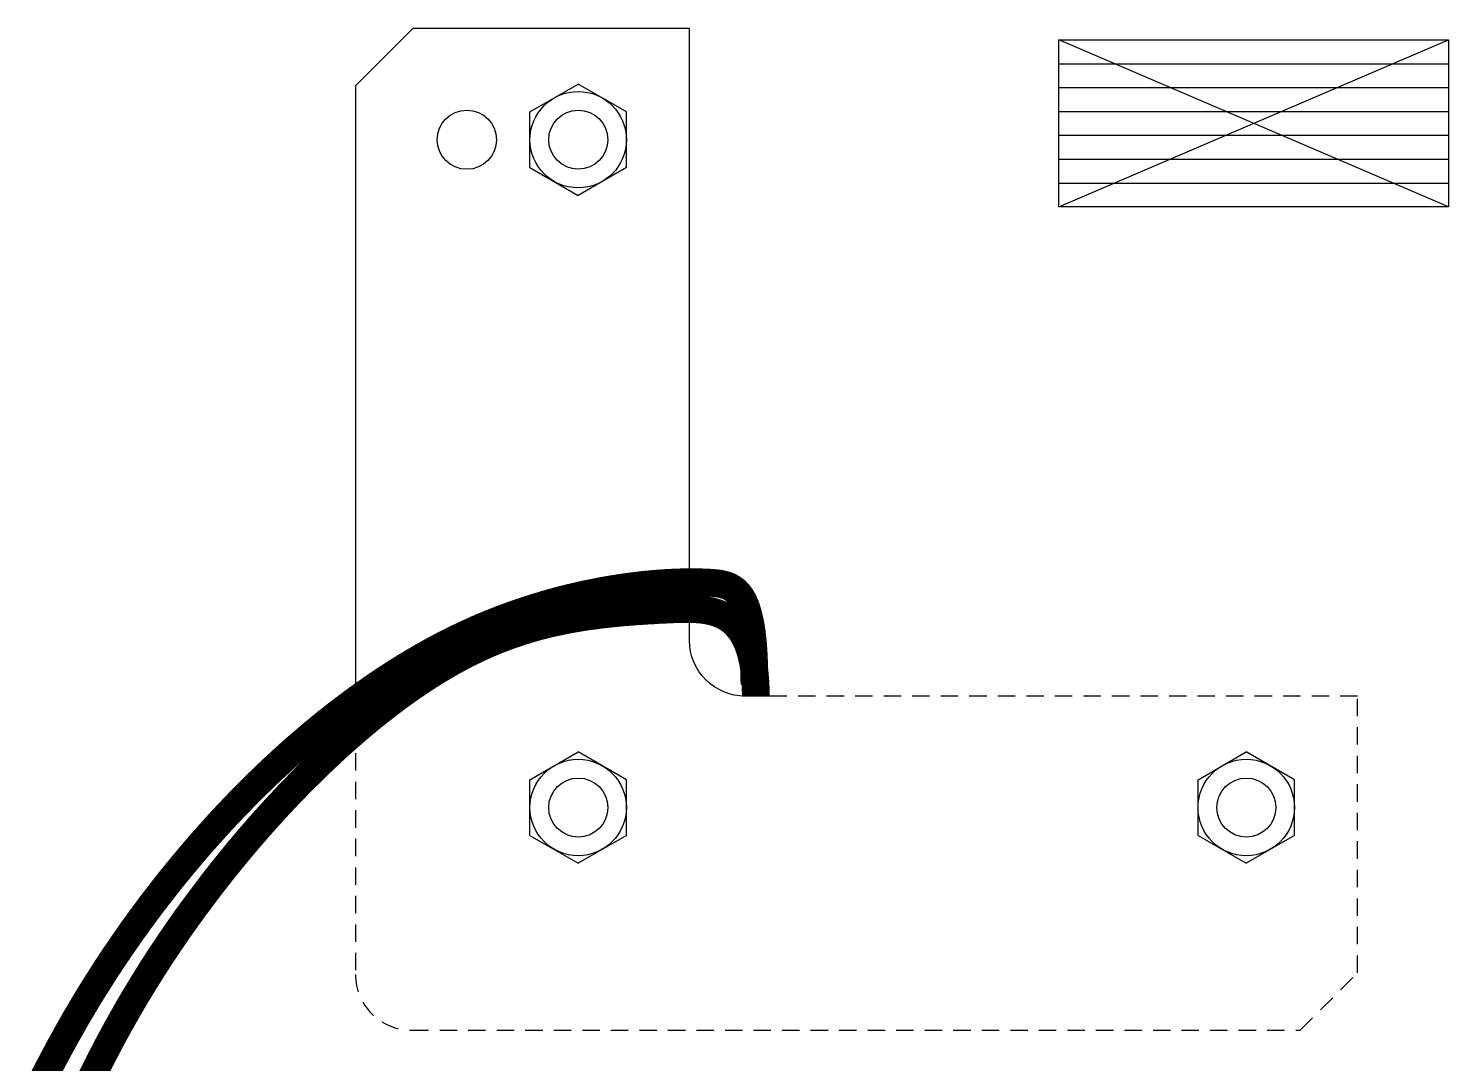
# Model space of a CAD drawing. Header units: inches. Extents: x 2832 to 8547, y -592 to 860.
# Drawn here: x 3617 to 3629.76, y 150.96 to 160.27 of the extents above; entities that cross this region are included whole.
import ezdxf

# ---------------------------------------------------------------- set-up
doc = ezdxf.new("R2010")
doc.units = ezdxf.units.IN
doc.header["$LTSCALE"] = 5
doc.header["$MEASUREMENT"] = 0
doc.linetypes.add('HIDDEN2', pattern=[0.1875, 0.125, -0.0625])
doc.layers.add('BlueSolid', color=5, linetype='Continuous')
doc.layers.add('FORM', color=5, linetype='Continuous')

# ---------------------------------------------------------------- blocks, each defined once
blk = doc.blocks.new('*U35')
at = {"const_width": 0.25}
for points in [[(-0.012, 0.11), (-0.012, 0.119), (-0.012, 0.128), (-0.012, 0.136), (-0.013, 0.145), (-0.013, 0.153), (-0.013, 0.162), (-0.013, 0.17), (-0.013, 0.179), (-0.013, 0.187), (-0.013, 0.195), (-0.013, 0.203), (-0.013, 0.212), (-0.013, 0.22), (-0.014, 0.228), (-0.014, 0.236), (-0.014, 0.244), (-0.014, 0.251), (-0.014, 0.259), (-0.014, 0.267), (-0.015, 0.275), (-0.015, 0.282), (-0.015, 0.29), (-0.015, 0.297), (-0.016, 0.305), (-0.016, 0.312), (-0.016, 0.32), (-0.017, 0.327), (-0.017, 0.334), (-0.017, 0.342), (-0.018, 0.349), (-0.018, 0.356), (-0.018, 0.363), (-0.019, 0.37), (-0.019, 0.377), (-0.019, 0.384), (-0.02, 0.391), (-0.02, 0.398), (-0.021, 0.404), (-0.021, 0.411), (-0.021, 0.418), (-0.022, 0.425), (-0.022, 0.431), (-0.023, 0.438), (-0.023, 0.444), (-0.024, 0.451), (-0.024, 0.457), (-0.025, 0.463), (-0.025, 0.47), (-0.026, 0.476), (-0.026, 0.482), (-0.027, 0.488), (-0.028, 0.494), (-0.028, 0.5), (-0.029, 0.506), (-0.029, 0.512), (-0.03, 0.518), (-0.031, 0.524), (-0.031, 0.53), (-0.032, 0.536), (-0.033, 0.541), (-0.033, 0.547), (-0.034, 0.553), (-0.035, 0.558), (-0.035, 0.564), (-0.036, 0.569), (-0.037, 0.575), (-0.037, 0.58), (-0.038, 0.586), (-0.039, 0.591), (-0.04, 0.596), (-0.04, 0.601), (-0.041, 0.607), (-0.042, 0.612), (-0.043, 0.617), (-0.044, 0.622), (-0.044, 0.627), (-0.045, 0.632), (-0.046, 0.637), (-0.047, 0.642), (-0.048, 0.647), (-0.049, 0.651), (-0.049, 0.656), (-0.05, 0.661), (-0.051, 0.666), (-0.052, 0.67), (-0.053, 0.675), (-0.054, 0.679), (-0.055, 0.684), (-0.056, 0.688), (-0.057, 0.693), (-0.058, 0.697), (-0.059, 0.702), (-0.06, 0.706), (-0.061, 0.71), (-0.062, 0.714), (-0.063, 0.719), (-0.064, 0.723), (-0.065, 0.727), (-0.067, 0.735), (-0.069, 0.743), (-0.071, 0.751), (-0.073, 0.758), (-0.076, 0.766), (-0.078, 0.773), (-0.08, 0.781), (-0.082, 0.788), (-0.085, 0.795), (-0.087, 0.801), (-0.09, 0.808), (-0.092, 0.815), (-0.095, 0.821), (-0.097, 0.827), (-0.1, 0.833), (-0.103, 0.839), (-0.105, 0.845), (-0.108, 0.851), (-0.111, 0.857), (-0.114, 0.862), (-0.116, 0.868), (-0.119, 0.873), (-0.122, 0.878), (-0.125, 0.883), (-0.128, 0.888), (-0.131, 0.893), (-0.134, 0.897), (-0.137, 0.902), (-0.14, 0.906), (-0.143, 0.91), (-0.146, 0.915), (-0.15, 0.919), (-0.153, 0.923), (-0.156, 0.927), (-0.159, 0.93), (-0.163, 0.934), (-0.166, 0.938), (-0.169, 0.941), (-0.173, 0.944), (-0.176, 0.948), (-0.18, 0.951), (-0.183, 0.954), (-0.187, 0.957), (-0.19, 0.96), (-0.194, 0.963), (-0.198, 0.966), (-0.201, 0.968), (-0.205, 0.971), (-0.209, 0.973), (-0.213, 0.976), (-0.216, 0.978), (-0.22, 0.98), (-0.224, 0.982), (-0.228, 0.984), (-0.232, 0.987), (-0.236, 0.988), (-0.24, 0.99), (-0.244, 0.992), (-0.248, 0.994), (-0.252, 0.996), (-0.256, 0.997), (-0.26, 0.999), (-0.264, 1), (-0.268, 1.002), (-0.272, 1.003), (-0.277, 1.004), (-0.281, 1.006), (-0.285, 1.007), (-0.29, 1.008), (-0.294, 1.009), (-0.298, 1.01), (-0.303, 1.011), (-0.307, 1.012), (-0.311, 1.013), (-0.316, 1.014), (-0.32, 1.015), (-0.325, 1.015), (-0.329, 1.016), (-0.334, 1.017), (-0.339, 1.018), (-0.343, 1.018), (-0.348, 1.019), (-0.353, 1.019), (-0.362, 1.02), (-0.371, 1.021), (-0.381, 1.022), (-0.391, 1.023), (-0.401, 1.024), (-0.41, 1.024), (-0.42, 1.025), (-0.43, 1.025), (-0.441, 1.026), (-0.451, 1.026), (-0.461, 1.027), (-0.472, 1.027), (-0.482, 1.027), (-0.493, 1.028), (-0.503, 1.028), (-0.514, 1.028), (-0.525, 1.028), (-0.536, 1.029), (-0.547, 1.029), (-0.558, 1.029), (-0.569, 1.029), (-0.58, 1.029), (-0.592, 1.029), (-0.603, 1.029), (-0.614, 1.029), (-0.626, 1.029), (-0.638, 1.028), (-0.649, 1.028), (-0.661, 1.028), (-0.673, 1.028), (-0.685, 1.027), (-0.697, 1.027), (-0.709, 1.027), (-0.721, 1.026), (-0.733, 1.026), (-0.746, 1.025), (-0.758, 1.024), (-0.77, 1.024), (-0.783, 1.023), (-0.796, 1.022), (-0.808, 1.022), (-0.821, 1.021), (-0.834, 1.02), (-0.847, 1.019), (-0.859, 1.018), (-0.872, 1.017), (-0.885, 1.016), (-0.899, 1.015), (-0.912, 1.014), (-0.925, 1.013), (-0.938, 1.012), (-0.952, 1.01), (-0.965, 1.009), (-0.978, 1.008), (-0.992, 1.006), (-1.006, 1.005), (-1.019, 1.004), (-1.033, 1.002), (-1.047, 1), (-1.061, 0.999), (-1.074, 0.997), (-1.088, 0.995), (-1.102, 0.994), (-1.116, 0.992), (-1.131, 0.99), (-1.145, 0.988), (-1.159, 0.986), (-1.173, 0.984), (-1.187, 0.982), (-1.202, 0.98), (-1.216, 0.978), (-1.231, 0.976), (-1.245, 0.973), (-1.26, 0.971), (-1.274, 0.969), (-1.289, 0.966), (-1.304, 0.964), (-1.318, 0.961), (-1.333, 0.959), (-1.348, 0.956), (-1.363, 0.953), (-1.378, 0.951), (-1.393, 0.948), (-1.408, 0.945), (-1.423, 0.942), (-1.438, 0.939), (-1.453, 0.936), (-1.468, 0.933), (-1.483, 0.93), (-1.498, 0.927), (-1.514, 0.924), (-1.529, 0.921), (-1.544, 0.917), (-1.56, 0.914), (-1.575, 0.91), (-1.591, 0.907), (-1.606, 0.903), (-1.621, 0.9), (-1.637, 0.896), (-1.653, 0.892), (-1.668, 0.889), (-1.684, 0.885), (-1.699, 0.881), (-1.715, 0.877), (-1.731, 0.873), (-1.747, 0.869), (-1.762, 0.865), (-1.778, 0.861), (-1.794, 0.856), (-1.81, 0.852), (-1.826, 0.848), (-1.842, 0.843), (-1.857, 0.839), (-1.873, 0.834), (-1.889, 0.83), (-1.905, 0.825), (-1.921, 0.82), (-1.937, 0.815), (-1.953, 0.81), (-1.969, 0.806), (-1.985, 0.801), (-2.002, 0.795), (-2.018, 0.79), (-2.034, 0.785), (-2.05, 0.78), (-2.066, 0.775), (-2.082, 0.769), (-2.098, 0.764), (-2.115, 0.758), (-2.131, 0.753), (-2.147, 0.747), (-2.163, 0.742), (-2.18, 0.736), (-2.196, 0.73), (-2.212, 0.724), (-2.228, 0.718), (-2.245, 0.712), (-2.261, 0.706), (-2.277, 0.7), (-2.293, 0.694), (-2.31, 0.687), (-2.326, 0.681), (-2.342, 0.675), (-2.359, 0.668), (-2.375, 0.662), (-2.391, 0.655), (-2.408, 0.648), (-2.424, 0.641), (-2.44, 0.635), (-2.457, 0.628), (-2.473, 0.621), (-2.489, 0.614), (-2.506, 0.607), (-2.522, 0.599), (-2.538, 0.592), (-2.554, 0.585), (-2.571, 0.577), (-2.587, 0.57), (-2.603, 0.562), (-2.62, 0.555), (-2.636, 0.547), (-2.652, 0.539), (-2.668, 0.532), (-2.685, 0.524), (-2.701, 0.516), (-2.717, 0.508), (-2.733, 0.5), (-2.75, 0.491), (-2.766, 0.483), (-2.782, 0.475), (-2.798, 0.467), (-2.815, 0.458), (-2.831, 0.45), (-2.847, 0.441), (-2.863, 0.432), (-2.879, 0.424), (-2.896, 0.415), (-2.912, 0.406), (-2.928, 0.397), (-2.944, 0.388), (-2.96, 0.379), (-2.976, 0.37), (-2.992, 0.361), (-3.009, 0.352), (-3.025, 0.342), (-3.041, 0.333), (-3.057, 0.324), (-3.073, 0.314), (-3.089, 0.305), (-3.105, 0.295), (-3.121, 0.285), (-3.137, 0.276), (-3.153, 0.266), (-3.169, 0.256), (-3.185, 0.246), (-3.201, 0.236), (-3.217, 0.226), (-3.233, 0.216), (-3.249, 0.206), (-3.265, 0.196), (-3.281, 0.185), (-3.297, 0.175), (-3.313, 0.165), (-3.329, 0.154), (-3.345, 0.144), (-3.361, 0.133), (-3.376, 0.122), (-3.392, 0.112), (-3.408, 0.101), (-3.424, 0.09), (-3.44, 0.079), (-3.456, 0.068), (-3.471, 0.057), (-3.487, 0.046), (-3.503, 0.035), (-3.519, 0.024), (-3.534, 0.013), (-3.55, 0.001), (-3.566, -0.01), (-3.582, -0.021), (-3.597, -0.033), (-3.613, -0.044), (-3.629, -0.056), (-3.644, -0.067), (-3.66, -0.079), (-3.675, -0.091), (-3.691, -0.103), (-3.707, -0.114), (-3.722, -0.126), (-3.738, -0.138), (-3.753, -0.15), (-3.769, -0.162), (-3.784, -0.174), (-3.8, -0.186), (-3.815, -0.199), (-3.831, -0.211), (-3.846, -0.223), (-3.862, -0.235), (-3.877, -0.248), (-3.892, -0.26), (-3.908, -0.273), (-3.923, -0.285), (-3.938, -0.298), (-3.954, -0.311), (-3.969, -0.323), (-3.984, -0.336), (-3.999, -0.349), (-4.015, -0.362), (-4.03, -0.375), (-4.045, -0.388), (-4.06, -0.401), (-4.075, -0.414), (-4.091, -0.427), (-4.106, -0.44), (-4.121, -0.453), (-4.136, -0.466), (-4.151, -0.48), (-4.166, -0.493), (-4.181, -0.506), (-4.196, -0.52), (-4.211, -0.533), (-4.226, -0.547), (-4.241, -0.56), (-4.256, -0.574), (-4.271, -0.587), (-4.285, -0.601), (-4.3, -0.615), (-4.315, -0.629), (-4.33, -0.642), (-4.345, -0.656), (-4.359, -0.67), (-4.374, -0.684), (-4.389, -0.698), (-4.404, -0.712), (-4.418, -0.726), (-4.433, -0.74), (-4.447, -0.755), (-4.462, -0.769), (-4.477, -0.783), (-4.491, -0.797), (-4.506, -0.812), (-4.52, -0.826), (-4.535, -0.84), (-4.549, -0.855), (-4.564, -0.869), (-4.578, -0.884), (-4.592, -0.898), (-4.607, -0.913), (-4.621, -0.928), (-4.635, -0.942), (-4.65, -0.957), (-4.664, -0.972), (-4.678, -0.987), (-4.692, -1.001), (-4.706, -1.016), (-4.72, -1.031), (-4.735, -1.046), (-4.749, -1.061), (-4.763, -1.076), (-4.777, -1.091), (-4.791, -1.106), (-4.805, -1.121), (-4.819, -1.137), (-4.833, -1.152), (-4.847, -1.167), (-4.86, -1.182), (-4.874, -1.198), (-4.888, -1.213), (-4.902, -1.228), (-4.916, -1.244), (-4.929, -1.259), (-4.943, -1.275), (-4.957, -1.29), (-4.97, -1.306), (-4.984, -1.321), (-4.998, -1.337), (-5.011, -1.352), (-5.025, -1.368), (-5.038, -1.384), (-5.052, -1.4), (-5.065, -1.415), (-5.078, -1.431), (-5.092, -1.447), (-5.105, -1.463), (-5.118, -1.479), (-5.132, -1.495), (-5.145, -1.511), (-5.158, -1.527), (-5.171, -1.543), (-5.184, -1.559), (-5.198, -1.575), (-5.211, -1.591), (-5.224, -1.607), (-5.237, -1.623), (-5.25, -1.639), (-5.263, -1.655), (-5.276, -1.672), (-5.288, -1.688), (-5.301, -1.704), (-5.314, -1.72), (-5.327, -1.737), (-5.34, -1.753), (-5.352, -1.77), (-5.365, -1.786), (-5.378, -1.802), (-5.39, -1.819), (-5.403, -1.835), (-5.416, -1.852), (-5.428, -1.868), (-5.441, -1.885), (-5.453, -1.901), (-5.465, -1.918), (-5.478, -1.935), (-5.49, -1.951), (-5.502, -1.968), (-5.515, -1.985), (-5.527, -2.001), (-5.539, -2.018), (-5.551, -2.035), (-5.563, -2.052), (-5.575, -2.069), (-5.588, -2.085), (-5.6, -2.102), (-5.612, -2.119), (-5.623, -2.136), (-5.635, -2.153), (-5.647, -2.17), (-5.659, -2.187), (-5.671, -2.204), (-5.683, -2.221), (-5.694, -2.238), (-5.706, -2.255), (-5.718, -2.272), (-5.729, -2.289), (-5.741, -2.306), (-5.752, -2.323), (-5.764, -2.34), (-5.775, -2.357), (-5.787, -2.374), (-5.798, -2.392), (-5.809, -2.409), (-5.821, -2.426), (-5.832, -2.443), (-5.843, -2.46), (-5.854, -2.478), (-5.865, -2.495), (-5.876, -2.512), (-5.887, -2.53), (-5.898, -2.547), (-5.909, -2.564), (-5.92, -2.582), (-5.931, -2.599), (-5.942, -2.616), (-5.953, -2.634), (-5.964, -2.651), (-5.974, -2.668), (-5.985, -2.686), (-5.996, -2.703), (-6.006, -2.721), (-6.017, -2.738), (-6.027, -2.756), (-6.038, -2.773), (-6.048, -2.791), (-6.058, -2.808), (-6.069, -2.826), (-6.079, -2.843), (-6.089, -2.861), (-6.1, -2.878), (-6.11, -2.896), (-6.12, -2.913), (-6.13, -2.931), (-6.14, -2.949), (-6.16, -2.984), (-6.18, -3.019), (-6.2, -3.055), (-6.219, -3.09), (-6.239, -3.126), (-6.258, -3.161), (-6.277, -3.197), (-6.296, -3.232), (-6.315, -3.268), (-6.334, -3.304), (-6.353, -3.339), (-6.371, -3.375), (-6.389, -3.411), (-6.408, -3.447)], [(0, 0), (0, 0.008), (0, 0.016), (0, 0.024), (0, 0.032), (0, 0.04), (0, 0.048), (-0.001, 0.056), (-0.001, 0.064), (-0.001, 0.072), (-0.001, 0.079), (-0.002, 0.087), (-0.002, 0.094), (-0.002, 0.102), (-0.003, 0.109), (-0.003, 0.117), (-0.003, 0.124), (-0.004, 0.131), (-0.004, 0.139), (-0.005, 0.146), (-0.005, 0.153), (-0.006, 0.16), (-0.006, 0.167), (-0.007, 0.174), (-0.008, 0.181), (-0.008, 0.188), (-0.009, 0.195), (-0.01, 0.202), (-0.01, 0.208), (-0.011, 0.215), (-0.012, 0.222), (-0.013, 0.228), (-0.013, 0.235), (-0.014, 0.241), (-0.015, 0.248), (-0.016, 0.254), (-0.017, 0.26), (-0.018, 0.267), (-0.019, 0.273), (-0.02, 0.279), (-0.021, 0.285), (-0.022, 0.291), (-0.023, 0.297), (-0.024, 0.303), (-0.025, 0.309), (-0.026, 0.315), (-0.027, 0.321), (-0.029, 0.327), (-0.03, 0.333), (-0.031, 0.338), (-0.032, 0.344), (-0.033, 0.35), (-0.035, 0.355), (-0.036, 0.361), (-0.037, 0.366), (-0.039, 0.372), (-0.04, 0.377), (-0.041, 0.382), (-0.043, 0.388), (-0.044, 0.393), (-0.046, 0.398), (-0.047, 0.403), (-0.049, 0.408), (-0.05, 0.413), (-0.052, 0.418), (-0.053, 0.423), (-0.055, 0.428), (-0.056, 0.433), (-0.058, 0.438), (-0.06, 0.443), (-0.061, 0.448), (-0.063, 0.452), (-0.065, 0.457), (-0.066, 0.462), (-0.068, 0.466), (-0.07, 0.471), (-0.072, 0.475), (-0.074, 0.48), (-0.075, 0.484), (-0.077, 0.489), (-0.079, 0.493), (-0.081, 0.497), (-0.083, 0.502), (-0.085, 0.506), (-0.087, 0.51), (-0.089, 0.514), (-0.091, 0.518), (-0.093, 0.522), (-0.095, 0.526), (-0.097, 0.53), (-0.099, 0.534), (-0.101, 0.538), (-0.103, 0.542), (-0.105, 0.546), (-0.107, 0.55), (-0.109, 0.553), (-0.111, 0.557), (-0.114, 0.561), (-0.116, 0.564), (-0.118, 0.568), (-0.12, 0.571), (-0.122, 0.575), (-0.125, 0.579), (-0.127, 0.582), (-0.129, 0.585), (-0.132, 0.589), (-0.134, 0.592), (-0.136, 0.595), (-0.139, 0.599), (-0.141, 0.602), (-0.143, 0.605), (-0.146, 0.608), (-0.148, 0.611), (-0.151, 0.614), (-0.153, 0.618), (-0.156, 0.621), (-0.158, 0.624), (-0.163, 0.629), (-0.168, 0.635), (-0.173, 0.641), (-0.179, 0.646), (-0.184, 0.652), (-0.189, 0.657), (-0.195, 0.662), (-0.2, 0.667), (-0.206, 0.672), (-0.211, 0.676), (-0.217, 0.681), (-0.222, 0.685), (-0.228, 0.69), (-0.234, 0.694), (-0.24, 0.698), (-0.245, 0.702), (-0.251, 0.706), (-0.257, 0.71), (-0.263, 0.713), (-0.269, 0.717), (-0.276, 0.72), (-0.282, 0.724), (-0.288, 0.727), (-0.294, 0.73), (-0.3, 0.733), (-0.307, 0.736), (-0.313, 0.739), (-0.32, 0.742), (-0.326, 0.744), (-0.332, 0.747), (-0.339, 0.749), (-0.346, 0.752), (-0.352, 0.754), (-0.359, 0.756), (-0.365, 0.758), (-0.372, 0.76), (-0.379, 0.762), (-0.386, 0.764), (-0.393, 0.766), (-0.399, 0.768), (-0.406, 0.769), (-0.413, 0.771), (-0.42, 0.772), (-0.427, 0.774), (-0.434, 0.775), (-0.441, 0.776), (-0.448, 0.777), (-0.455, 0.779), (-0.462, 0.78), (-0.469, 0.781), (-0.476, 0.782), (-0.483, 0.782), (-0.491, 0.783), (-0.498, 0.784), (-0.505, 0.785), (-0.512, 0.785), (-0.519, 0.786), (-0.527, 0.786), (-0.534, 0.787), (-0.541, 0.787), (-0.549, 0.788), (-0.556, 0.788), (-0.563, 0.788), (-0.57, 0.789), (-0.578, 0.789), (-0.585, 0.789), (-0.593, 0.789), (-0.6, 0.789), (-0.615, 0.789), (-0.629, 0.789), (-0.644, 0.789), (-0.659, 0.789), (-0.674, 0.789), (-0.689, 0.788), (-0.703, 0.788), (-0.718, 0.787), (-0.733, 0.787), (-0.748, 0.786), (-0.762, 0.785), (-0.777, 0.785), (-0.792, 0.784), (-0.806, 0.783), (-0.821, 0.783), (-0.835, 0.782), (-0.85, 0.781), (-0.864, 0.781), (-0.878, 0.78), (-0.893, 0.779), (-0.907, 0.778), (-0.921, 0.777), (-0.936, 0.777), (-0.95, 0.776), (-0.964, 0.775), (-0.978, 0.774), (-0.992, 0.773), (-1.006, 0.772), (-1.02, 0.771), (-1.034, 0.77), (-1.048, 0.769), (-1.062, 0.769), (-1.076, 0.768), (-1.09, 0.767), (-1.103, 0.765), (-1.117, 0.764), (-1.131, 0.763), (-1.145, 0.762), (-1.158, 0.761), (-1.172, 0.76), (-1.186, 0.759), (-1.199, 0.758), (-1.213, 0.756), (-1.226, 0.755), (-1.24, 0.754), (-1.253, 0.753), (-1.267, 0.751), (-1.28, 0.75), (-1.294, 0.749), (-1.307, 0.747), (-1.32, 0.746), (-1.334, 0.744), (-1.347, 0.743), (-1.36, 0.741), (-1.373, 0.74), (-1.387, 0.738), (-1.4, 0.737), (-1.413, 0.735), (-1.426, 0.733), (-1.439, 0.731), (-1.452, 0.73), (-1.465, 0.728), (-1.478, 0.726), (-1.491, 0.724), (-1.504, 0.723), (-1.517, 0.721), (-1.53, 0.719), (-1.543, 0.717), (-1.556, 0.715), (-1.569, 0.713), (-1.582, 0.711), (-1.595, 0.708), (-1.608, 0.706), (-1.621, 0.704), (-1.633, 0.702), (-1.646, 0.7), (-1.659, 0.697), (-1.672, 0.695), (-1.685, 0.693), (-1.697, 0.69), (-1.71, 0.688), (-1.723, 0.685), (-1.736, 0.683), (-1.748, 0.68), (-1.761, 0.677), (-1.774, 0.675), (-1.786, 0.672), (-1.799, 0.669), (-1.811, 0.666), (-1.824, 0.664), (-1.837, 0.661), (-1.849, 0.658), (-1.862, 0.655), (-1.874, 0.652), (-1.887, 0.649), (-1.9, 0.646), (-1.912, 0.642), (-1.925, 0.639), (-1.937, 0.636), (-1.95, 0.633), (-1.962, 0.629), (-1.975, 0.626), (-1.987, 0.622), (-2, 0.619), (-2.012, 0.615), (-2.025, 0.612), (-2.037, 0.608), (-2.05, 0.604), (-2.062, 0.6), (-2.075, 0.596), (-2.087, 0.593), (-2.1, 0.589), (-2.112, 0.585), (-2.125, 0.581), (-2.137, 0.576), (-2.15, 0.572), (-2.162, 0.568), (-2.175, 0.564), (-2.187, 0.559), (-2.2, 0.555), (-2.212, 0.551), (-2.225, 0.546), (-2.237, 0.542), (-2.25, 0.537), (-2.262, 0.532), (-2.275, 0.528), (-2.287, 0.523), (-2.3, 0.518), (-2.312, 0.513), (-2.325, 0.508), (-2.337, 0.503), (-2.35, 0.498), (-2.362, 0.493), (-2.375, 0.487), (-2.387, 0.482), (-2.4, 0.477), (-2.412, 0.471), (-2.425, 0.466), (-2.437, 0.46), (-2.45, 0.454), (-2.463, 0.449), (-2.475, 0.443), (-2.488, 0.437), (-2.5, 0.431), (-2.513, 0.425), (-2.526, 0.419), (-2.538, 0.413), (-2.551, 0.407), (-2.564, 0.401), (-2.576, 0.394), (-2.589, 0.388), (-2.602, 0.382), (-2.614, 0.375), (-2.627, 0.368), (-2.64, 0.362), (-2.653, 0.355), (-2.665, 0.348), (-2.678, 0.341), (-2.691, 0.334), (-2.704, 0.327), (-2.717, 0.32), (-2.73, 0.313), (-2.743, 0.306), (-2.755, 0.298), (-2.768, 0.291), (-2.781, 0.283), (-2.794, 0.276), (-2.807, 0.268), (-2.82, 0.26), (-2.833, 0.253), (-2.846, 0.245), (-2.859, 0.237), (-2.872, 0.229), (-2.885, 0.221), (-2.898, 0.213), (-2.911, 0.204), (-2.925, 0.196), (-2.938, 0.188), (-2.951, 0.179), (-2.964, 0.171), (-2.977, 0.162), (-2.99, 0.154), (-3.003, 0.145), (-3.017, 0.136), (-3.03, 0.127), (-3.043, 0.118), (-3.056, 0.109), (-3.07, 0.1), (-3.083, 0.091), (-3.096, 0.082), (-3.109, 0.073), (-3.123, 0.063), (-3.136, 0.054), (-3.149, 0.044), (-3.162, 0.035), (-3.176, 0.025), (-3.189, 0.016), (-3.202, 0.006), (-3.216, -0.004), (-3.229, -0.014), (-3.242, -0.024), (-3.256, -0.034), (-3.269, -0.044), (-3.282, -0.054), (-3.296, -0.064), (-3.309, -0.074), (-3.323, -0.085), (-3.336, -0.095), (-3.349, -0.106), (-3.363, -0.116), (-3.376, -0.127), (-3.39, -0.137), (-3.403, -0.148), (-3.416, -0.159), (-3.43, -0.169), (-3.443, -0.18), (-3.457, -0.191), (-3.47, -0.202), (-3.484, -0.213), (-3.497, -0.224), (-3.51, -0.236), (-3.524, -0.247), (-3.537, -0.258), (-3.551, -0.269), (-3.564, -0.281), (-3.578, -0.292), (-3.591, -0.304), (-3.605, -0.315), (-3.618, -0.327), (-3.631, -0.339), (-3.645, -0.35), (-3.658, -0.362), (-3.672, -0.374), (-3.685, -0.386), (-3.699, -0.398), (-3.712, -0.41), (-3.726, -0.422), (-3.739, -0.434), (-3.752, -0.446), (-3.766, -0.458), (-3.779, -0.471), (-3.793, -0.483), (-3.806, -0.495), (-3.82, -0.508), (-3.833, -0.52), (-3.846, -0.533), (-3.86, -0.546), (-3.873, -0.558), (-3.887, -0.571), (-3.9, -0.584), (-3.913, -0.596), (-3.927, -0.609), (-3.94, -0.622), (-3.953, -0.635), (-3.967, -0.648), (-3.98, -0.661), (-3.993, -0.674), (-4.007, -0.688), (-4.02, -0.701), (-4.033, -0.714), (-4.047, -0.727), (-4.06, -0.741), (-4.073, -0.754), (-4.087, -0.767), (-4.1, -0.781), (-4.113, -0.794), (-4.126, -0.808), (-4.14, -0.822), (-4.153, -0.835), (-4.166, -0.849), (-4.179, -0.863), (-4.193, -0.877), (-4.206, -0.89), (-4.219, -0.904), (-4.232, -0.918), (-4.245, -0.932), (-4.258, -0.946), (-4.271, -0.96), (-4.285, -0.974), (-4.298, -0.989), (-4.311, -1.003), (-4.324, -1.017), (-4.337, -1.031), (-4.35, -1.046), (-4.363, -1.06), (-4.376, -1.074), (-4.389, -1.089), (-4.402, -1.103), (-4.415, -1.118), (-4.428, -1.132), (-4.441, -1.147), (-4.454, -1.161), (-4.467, -1.176), (-4.48, -1.191), (-4.492, -1.206), (-4.505, -1.22), (-4.518, -1.235), (-4.531, -1.25), (-4.544, -1.265), (-4.557, -1.28), (-4.569, -1.295), (-4.582, -1.31), (-4.595, -1.325), (-4.608, -1.34), (-4.62, -1.355), (-4.633, -1.37), (-4.646, -1.385), (-4.658, -1.401), (-4.671, -1.416), (-4.683, -1.431), (-4.696, -1.447), (-4.708, -1.462), (-4.721, -1.477), (-4.733, -1.493), (-4.746, -1.508), (-4.758, -1.524), (-4.771, -1.539), (-4.783, -1.555), (-4.796, -1.57), (-4.808, -1.586), (-4.82, -1.602), (-4.833, -1.617), (-4.845, -1.633), (-4.857, -1.649), (-4.869, -1.664), (-4.882, -1.68), (-4.894, -1.696), (-4.906, -1.712), (-4.918, -1.728), (-4.93, -1.744), (-4.942, -1.76), (-4.954, -1.776), (-4.966, -1.792), (-4.978, -1.808), (-4.99, -1.824), (-5.002, -1.84), (-5.014, -1.856), (-5.026, -1.872), (-5.038, -1.888), (-5.05, -1.904), (-5.062, -1.92), (-5.073, -1.937), (-5.085, -1.953), (-5.097, -1.969), (-5.109, -1.985), (-5.12, -2.002), (-5.132, -2.018), (-5.143, -2.034), (-5.155, -2.051), (-5.167, -2.067), (-5.178, -2.084), (-5.19, -2.1), (-5.201, -2.117), (-5.212, -2.133), (-5.224, -2.15), (-5.235, -2.166), (-5.246, -2.183), (-5.258, -2.199), (-5.269, -2.216), (-5.28, -2.233), (-5.291, -2.249), (-5.302, -2.266), (-5.313, -2.283), (-5.325, -2.299), (-5.336, -2.316), (-5.347, -2.333), (-5.358, -2.349), (-5.368, -2.366), (-5.379, -2.383), (-5.39, -2.4), (-5.401, -2.417), (-5.412, -2.433), (-5.423, -2.45), (-5.433, -2.467), (-5.444, -2.484), (-5.454, -2.501), (-5.465, -2.518), (-5.476, -2.535), (-5.486, -2.552), (-5.497, -2.569), (-5.507, -2.586), (-5.517, -2.603), (-5.528, -2.62), (-5.538, -2.637), (-5.548, -2.654), (-5.559, -2.671), (-5.569, -2.688), (-5.579, -2.705), (-5.589, -2.722), (-5.599, -2.739), (-5.609, -2.756), (-5.619, -2.773), (-5.629, -2.79), (-5.639, -2.807), (-5.649, -2.825), (-5.659, -2.842), (-5.668, -2.859), (-5.678, -2.876), (-5.688, -2.893), (-5.697, -2.91), (-5.707, -2.928), (-5.717, -2.945), (-5.726, -2.962), (-5.736, -2.979), (-5.745, -2.997), (-5.755, -3.014), (-5.764, -3.031), (-5.773, -3.048), (-5.783, -3.066), (-5.792, -3.083), (-5.801, -3.1), (-5.81, -3.118), (-5.82, -3.135), (-5.829, -3.152), (-5.838, -3.17), (-5.856, -3.205), (-5.874, -3.239), (-5.892, -3.274), (-5.909, -3.309), (-5.927, -3.344), (-5.944, -3.379), (-5.961, -3.414), (-5.979, -3.449)]]:
    blk.add_lwpolyline(points, dxfattribs=at)
blk = doc.blocks.new('A$C2023607a')
at = {"layer": 'BlueSolid'}
blk.add_blockref('*U35', (0.595, -0.005), dxfattribs=at)
blk = doc.blocks.new('A$C421328b8')
at = {"layer": 'FORM'}
blk.add_circle((0, 0), 0.265, dxfattribs=at)
blk = doc.blocks.new('VBA_GATES_SQUARING_CORNER_SLINGS')
at = {"color": 0}
blk.add_lwpolyline([(-2.25, -1.75), (-2.25, 3.75), (-4.735, 3.75), (-5.25, 3.235), (-5.25, -2.25)], dxfattribs=at)
blk.add_lwpolyline([(-1.75, -2.25, -0.414214), (-2.25, -1.75), (-2.25, 3.75)], format="xyb")
at = {"color": 1, "linetype": 'HIDDEN2', "ltscale": 0.25}
blk.add_lwpolyline([(-5.25, -2.25), (-5.25, -4.75, 0.414214), (-4.75, -5.25), (3.235, -5.25), (3.75, -4.735), (3.75, -2.25), (-1.757, -2.25)], format="xyb", dxfattribs=at)
at = {"color": 0}
blk.add_circle((-4.25, 2.75), 0.266, dxfattribs=at)
at = {"layer": 'FORM', "linetype": 'Continuous'}
for p, q in [((-3.683, 3), (-3.25, 3.25)), ((-2.817, 3), (-3.25, 3.25)), ((-3.683, 2.5), (-3.683, 3)), ((-2.817, 2.5), (-2.817, 3)), ((-3.683, 2.5), (-3.25, 2.25)), ((-2.817, 2.5), (-3.25, 2.25)), ((-3.683, -3), (-3.25, -2.75)), ((-2.817, -3), (-3.25, -2.75)), ((2.317, -3), (2.75, -2.75)), ((3.183, -3), (2.75, -2.75)), ((-3.683, -3.5), (-3.683, -3)), ((-2.817, -3.5), (-2.817, -3)), ((2.317, -3.5), (2.317, -3)), ((3.183, -3.5), (3.183, -3)), ((-3.683, -3.5), (-3.25, -3.75)), ((-2.817, -3.5), (-3.25, -3.75)), ((2.317, -3.5), (2.75, -3.75)), ((3.183, -3.5), (2.75, -3.75))]:
    blk.add_line(p, q, dxfattribs=at)
for centre in [(-3.25, 2.75), (-3.25, -3.25), (2.75, -3.25)]:
    blk.add_circle(centre, 0.433, dxfattribs=at)
for name, p in [('A$C421328b8', (-3.25, 2.75)), ('A$C2023607a', (-2.25, -2.25)), ('A$C421328b8', (-3.25, -3.25)), ('A$C421328b8', (2.75, -3.25))]:
    blk.add_blockref(name, p)
blk = doc.blocks.new('VBA_LVL')
at = {"color": 5, "ltscale": 0.25}
for p, q in [((0, 0), (0, 1.5)), ((0, 1.5), (3.5, 1.5)), ((3.5, 1.5), (3.5, 0)), ((3.5, 0), (0, 0))]:
    blk.add_line(p, q, dxfattribs=at)
at = {"color": 4, "ltscale": 0.25}
for p, q in [((0, 0), (3.5, 1.5)), ((3.5, 0), (0, 1.5))]:
    blk.add_line(p, q, dxfattribs=at)
for p, q in [((0, 1.286), (3.5, 1.286)), ((0, 1.071), (3.5, 1.071)), ((0, 0.857), (3.5, 0.857)), ((0, 0.643), (3.5, 0.643)), ((0, 0.429), (3.5, 0.429)), ((0, 0.214), (3.5, 0.214))]:
    blk.add_line(p, q)

msp = doc.modelspace()

# ---------------------------------------------------------------- block references
at = {"layer": 'FORM'}
for name, p in [('VBA_GATES_SQUARING_CORNER_SLINGS', (3625.19231, 156.51534)), ('VBA_LVL', (3626.25924, 158.66187))]:
    msp.add_blockref(name, p, dxfattribs=at)

doc.saveas('drawing.dxf')
